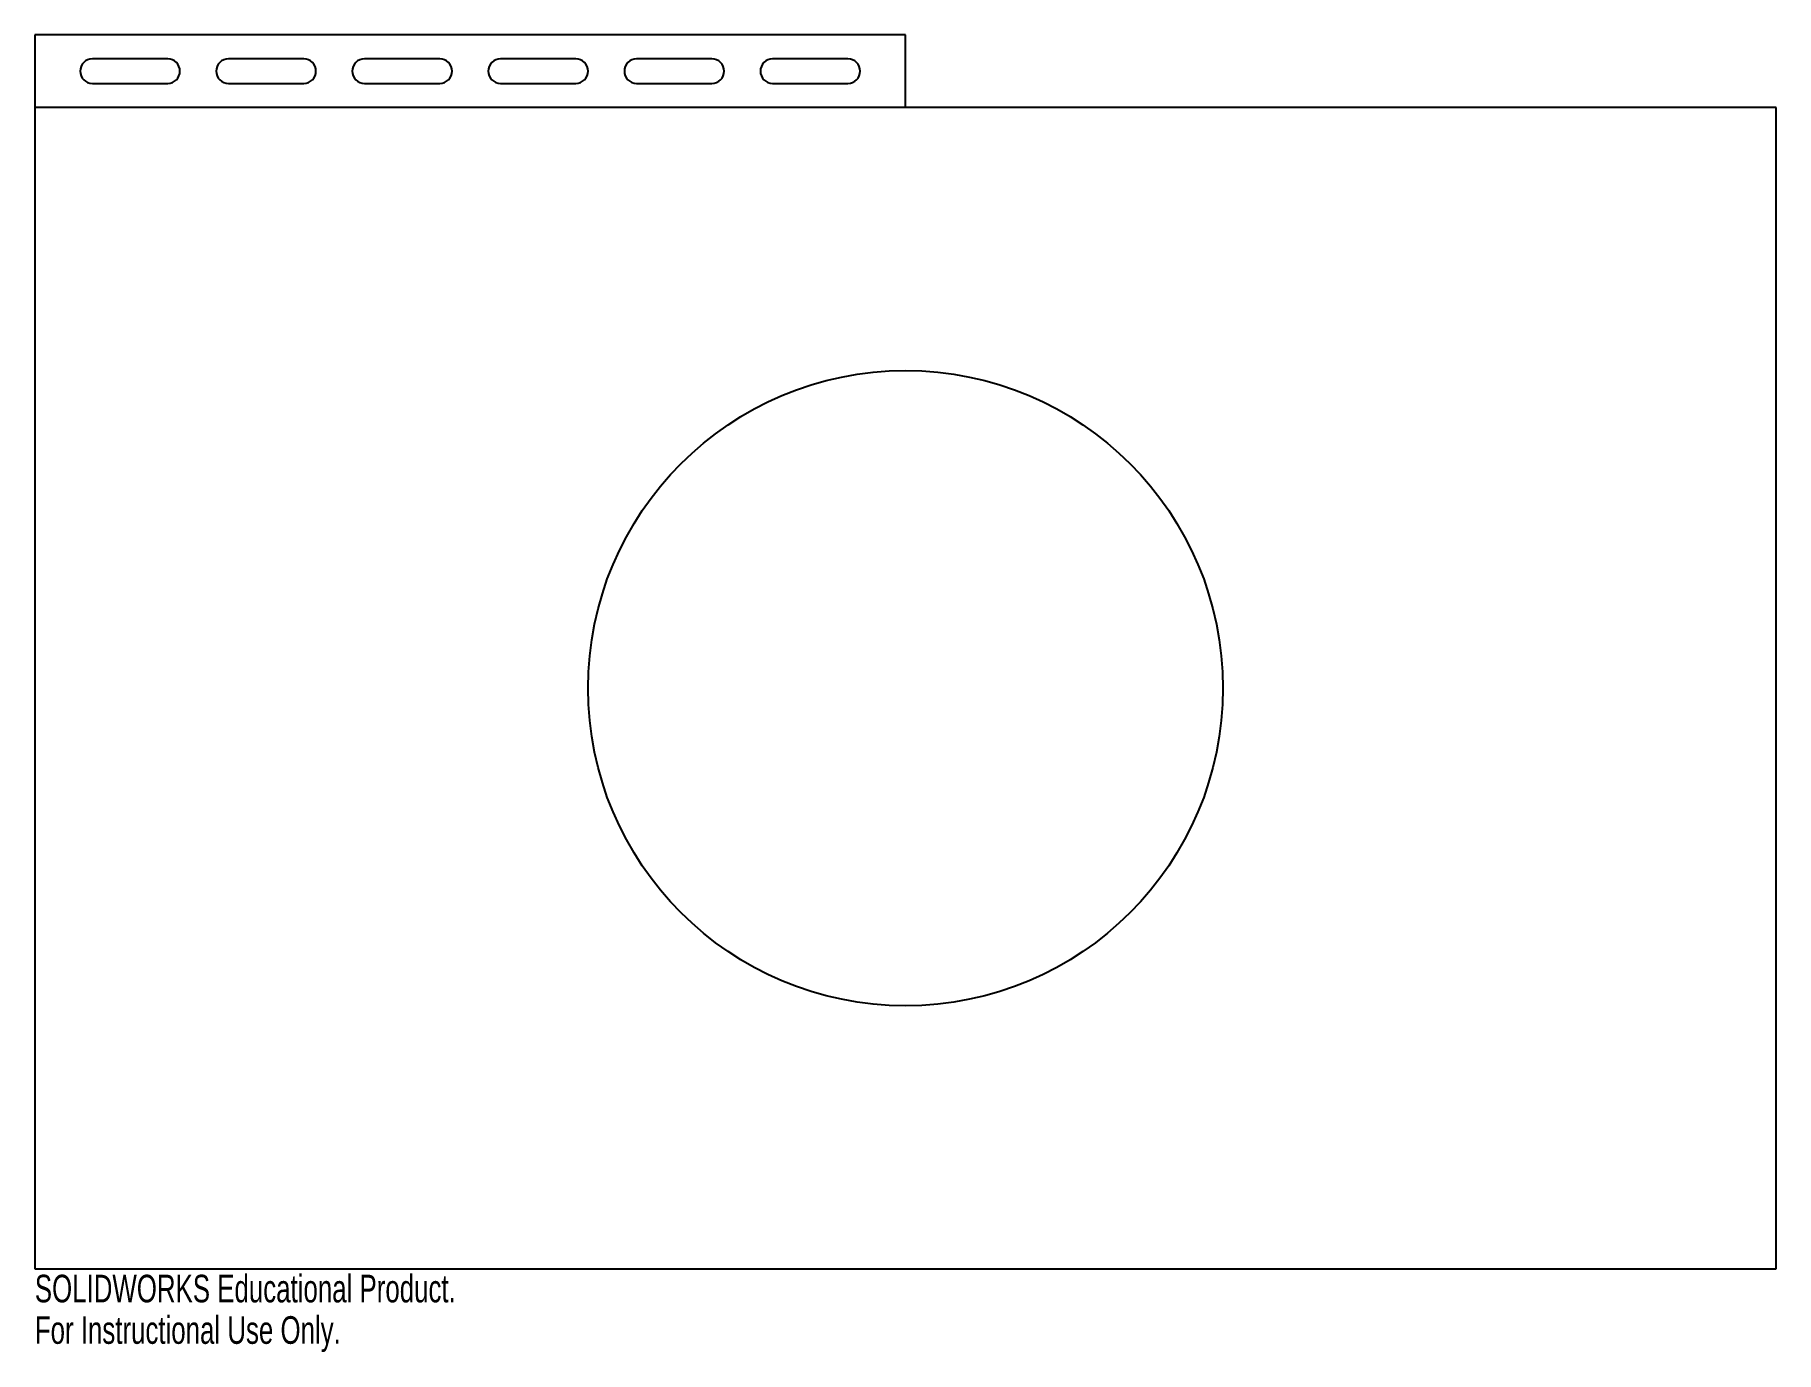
# Model space of a CAD drawing. Header units: inches. Extents: x 0 to 12, y -0.6 to 8.5.
import ezdxf

# ---------------------------------------------------------------- set-up
doc = ezdxf.new("R2010")
doc.units = ezdxf.units.IN
doc.header["$MEASUREMENT"] = 0
doc.styles.add('SLDTEXTSTYLE0', font='TXT', dxfattribs={"width": 0.7})

msp = doc.modelspace()

# ---------------------------------------------------------------- linework, layer by layer
at = {"color": 7, "linetype": 'Continuous', "lineweight": 25}
for p, q in [((0, 8.5), (0, 0)), ((6, 8.5), (0, 8.5)), ((6, 8), (6, 8.5)), ((0.9155, 8.3345), (0.397, 8.3345)), ((1.853, 8.3345), (1.3345, 8.3345)), ((2.7905, 8.3345), (2.272, 8.3345)), ((3.728, 8.3345), (3.2095, 8.3345)), ((4.6655, 8.3345), (4.147, 8.3345)), ((5.603, 8.3345), (5.0845, 8.3345)), ((0.397, 8.1655), (0.9155, 8.1655)), ((1.3345, 8.1655), (1.853, 8.1655)), ((2.272, 8.1655), (2.7905, 8.1655)), ((3.2095, 8.1655), (3.728, 8.1655)), ((4.147, 8.1655), (4.6655, 8.1655)), ((5.0845, 8.1655), (5.603, 8.1655)), ((12, 8), (0, 8)), ((12, 0), (12, 8)), ((0, 0), (12, 0))]:
    msp.add_line(p, q, dxfattribs=at)
msp.add_circle((6, 4), 2.1875, dxfattribs=at)
for centre, start, end in [((0.397, 8.25), 90, 270), ((0.9155, 8.25), 270, 90), ((1.3345, 8.25), 90, 270), ((1.853, 8.25), 270, 90), ((2.272, 8.25), 90, 270), ((2.7905, 8.25), 270, 90), ((3.2095, 8.25), 90, 270), ((3.728, 8.25), 270, 90), ((4.147, 8.25), 90, 270), ((4.6655, 8.25), 270, 90), ((5.0845, 8.25), 90, 270), ((5.603, 8.25), 270, 90)]:
    msp.add_arc(centre, 0.0845, start, end, dxfattribs=at)

# ---------------------------------------------------------------- texts
at = {"color": 7, "linetype": 'Continuous', "char_height": 0.1903, "attachment_point": 1, "style": 'SLDTEXTSTYLE0'}
for s, insert in [('SOLIDWORKS Educational Product.', (0, -0.0401)), ('For Instructional Use Only.', (0, -0.3256))]:
    msp.add_mtext(s, dxfattribs=dict(at, insert=insert))

doc.saveas('drawing.dxf')
